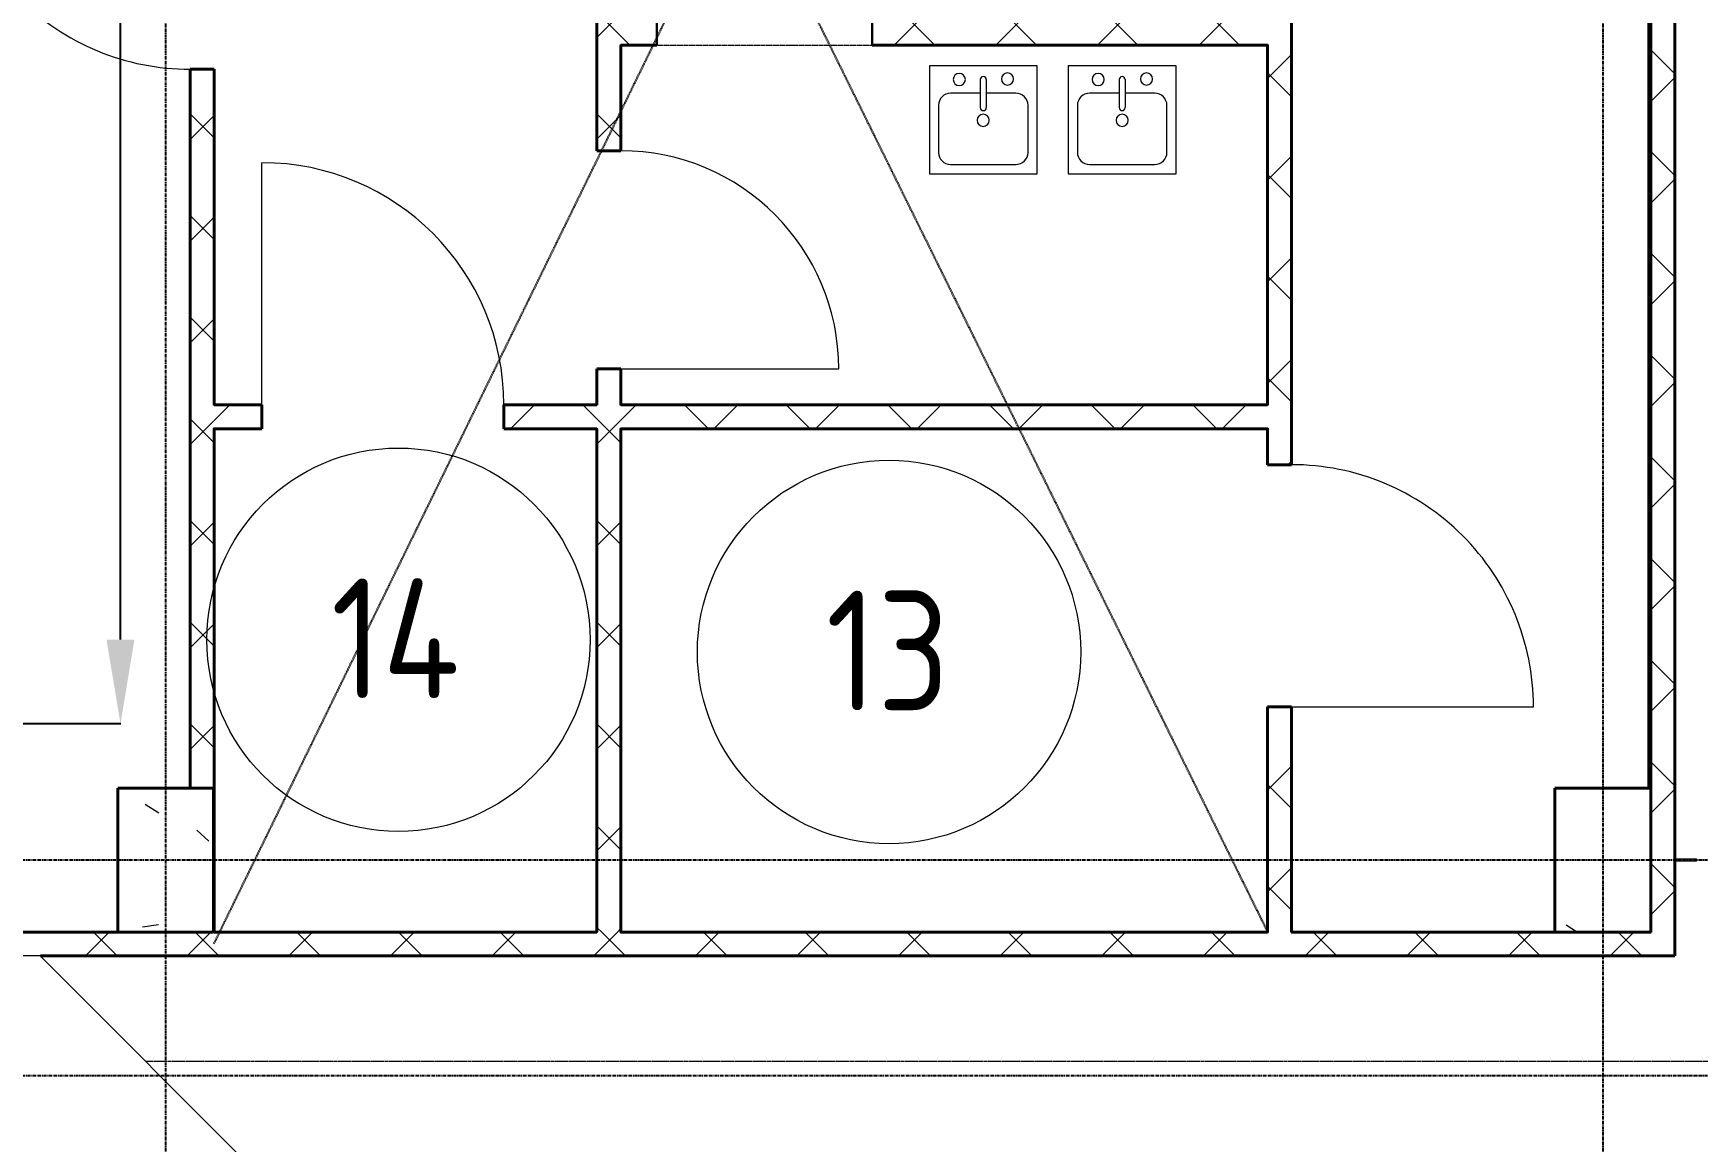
# Model space of a CAD drawing. Header units: millimetres. Extents: x 2140 to 223837, y 2113 to 170313.
# Drawn here: x 105609 to 112557, y 34583 to 39208 of the extents above; entities that cross this region are included whole.
import ezdxf

# ---------------------------------------------------------------- set-up
doc = ezdxf.new("R2010")
doc.units = ezdxf.units.MM
for name, pattern in [('ADSK_Штриховая_ш3 п1_5', [4.5, 3, -1.5]), ('Линия сетки', [22.225, 12.7, -3.175, 3.175, -3.175]), ('Сверху', [3.96875, 2.38125, -1.5875])]:
    doc.linetypes.add(name, pattern=pattern)
doc.layers.add('0_ANNOT_Dimensions', color=7, linetype='Continuous')
doc.layers.add('Стены', color=7, linetype='Continuous')
for name, color, linetype, lineweight in [('A-AREA-IDEN', 7, 'Continuous', 20), ('A-DETL-GENF', 7, 'Continuous', 18), ('A-DOOR', 7, 'Continuous', 18), ('A-GLAZ-CWMG', 7, 'Continuous', 18), ('P-SANR-FIXT', 7, 'Continuous', 18), ('Q-SPCQ', 7, 'Continuous', 18), ('S-COLS', 7, 'Continuous', 18), ('Двери', 7, 'Continuous', 18)]:
    doc.layers.add(name, color=color, linetype=linetype, lineweight=lineweight)
doc.styles.add('GOST Common', font='', dxfattribs={"width": 0.9, "height": 500})
doc.styles.get("Standard").update_dxf_attribs({"font": 'isocpeur.ttf'})
doc.styles.get('GOST Common').set_extended_font_data('GOST Common')
doc.dimstyles.new('350', dxfattribs={"dimtxt": 350, "dimasz": 350, "dimexe": 1, "dimexo": 10, "dimgap": 70, "dimtad": 1, "dimdec": 0, "dimzin": 0, "dimdsep": 46, "dimtxsty": 'Standard', "dimcen": 0.09, "dimadec": 0, "dimazin": 0, "dimtfac": 1, "dimtdec": 0, "dimtofl": 0, "dimtmove": 0, "dimatfit": 3, "dimfxl": 1, "dimtolj": 1, "dimtzin": 0, "dimarcsym": 0})
pattern_1 = [(45, (61770, 82517.75), (-212.132, 212.132), []), (135, (61770, 82517.75), (-212.132, -212.132), [])]
pattern_2 = [(45, (61770, 82517.75), (-502.894, 502.894), []), (45, (61770, 83279.75), (-502.894, 502.894), [])]

# ---------------------------------------------------------------- blocks, each defined once
blk = doc.blocks.new('Сборный железобетон-Колонна 1 - 600x400-V82-В_АР_ПЭ_01 Этаж')
at = {"layer": 'S-COLS', "lineweight": 9}
h = blk.add_hatch(dxfattribs=at)
h.set_pattern_fill('FP_83', color=256, style=0, pattern_type=2)
h.set_pattern_definition([(320, (48847.8, 42276.9), (-127.512, -1457.472), [152.4, -1676.4]), (265, (48847.8, 42276.9), (1528.454, 281.942), [121.92, -1341.12]), (10.451, (48837.2, 42155.4), (1400.933, -1175.54), [129.52, -1424.72]), (316.184, (49254.2, 42276.9), (-336.34, -2168.632), [228.6, -2514.6]), (6.636, (49226.2, 42096.2), (1979.42, -1899.22), [194.28, -2137.08]), (261.184, (49254.2, 42277), (1979.4, -1899.24), [182.88, -2011.68]), (291, (49152.6, 42073.7), (-818.121, -1212.915), [152.4, -1676.4]), (236, (49152.6, 42073.7), (1473.504, -494.417), [121.92, -1341.12]), (341.451, (49084.4, 41972.6), (655.37, -1707.337), [129.52, -1424.72]), (307.5, (48847.8, 42276.9), (676.4402, -24.7094), [67.056, -1257.808, 67.056, -2640.584]), (307.5, (48847.8, 42276.9), (676.4402, -24.7094), [-1391.92, -1294.384, 67.056, -1279.144]), (277.5, (48847.8, 42276.9), (801.444, -534.558), [67.056, -709.168, 67.056, -1740.408]), (277.5, (48847.8, 42276.9), (801.444, -534.558), [-843.28, -1227.328, 67.056, -446.024]), (237.5, (48847.8, 42730.04), (-45.831, -1084.7275), [67.056, -440.944, 67.056, -3621.024]), (237.5, (48847.8, 42730.04), (-45.831, -1084.7275), [-575.056, -1517.904, 67.056, -2036.064]), (227.5, (48847.8, 42933.2), (203.414, -1185.035), [67.056, -593.344, 67.056, -985.52, -1493.52]), (227.5, (48847.8, 42933.2), (203.414, -1185.035), [-1712.976, 67.056, -1426.464])])
h.paths.add_polyline_path([(-325, -175), (275, -175), (275, 225), (-325, 225), (-325, -165)], flags=0)
at = {"layer": 'S-COLS', "lineweight": 40}
for p, q in [((275, 225), (-325, 225)), ((-325, 225), (-325, 215)), ((-325, 215), (-325, -165)), ((275, 215), (275, 225)), ((275, -165), (275, 215)), ((-325, -165), (-325, -175)), ((-325, -175), (275, -175)), ((275, -175), (275, -165))]:
    blk.add_line(p, q, dxfattribs=at)
blk = doc.blocks.new('Сборный железобетон-Колонна 1 - 600x400-V83-В_АР_ПЭ_01 Этаж')
at = {"layer": 'S-COLS', "lineweight": 9}
h = blk.add_hatch(dxfattribs=at)
h.set_pattern_fill('FP_84', color=256, style=0, pattern_type=2)
h.set_pattern_definition([(320, (48847.8, 48276.9), (-127.512, -1457.472), [152.4, -1676.4]), (265, (48847.8, 48276.9), (1528.454, 281.942), [121.92, -1341.12]), (10.451, (48837.2, 48155.4), (1400.933, -1175.54), [129.52, -1424.72]), (316.184, (49254.2, 48276.9), (-336.34, -2168.632), [228.6, -2514.6]), (6.636, (49226.2, 48096.2), (1979.42, -1899.22), [194.28, -2137.08]), (261.184, (49254.2, 48277), (1979.4, -1899.24), [182.88, -2011.68]), (291, (49152.6, 48073.7), (-818.121, -1212.915), [152.4, -1676.4]), (236, (49152.6, 48073.7), (1473.504, -494.417), [121.92, -1341.12]), (341.451, (49084.4, 47972.6), (655.37, -1707.337), [129.52, -1424.72]), (307.5, (48847.8, 48276.9), (676.4402, -24.7094), [67.056, -1257.808, 67.056, -2640.584]), (307.5, (48847.8, 48276.9), (676.4402, -24.7094), [-1391.92, -1294.384, 67.056, -1279.144]), (277.5, (48847.8, 48276.9), (801.444, -534.558), [67.056, -709.168, 67.056, -1740.408]), (277.5, (48847.8, 48276.9), (801.444, -534.558), [-843.28, -1227.328, 67.056, -446.024]), (237.5, (48847.8, 48730.04), (-45.8312, -1084.7275), [67.056, -440.944, 67.056, -3621.024]), (237.5, (48847.8, 48730.04), (-45.8312, -1084.7275), [-575.056, -1517.904, 67.056, -2036.064]), (227.5, (48847.8, 48933.2), (203.414, -1185.035), [67.056, -593.344, 67.056, -985.52, -1493.52]), (227.5, (48847.8, 48933.2), (203.414, -1185.035), [-1712.976, 67.056, -1426.464])])
h.paths.add_polyline_path([(-325, 225), (-325, -175), (275, -175), (275, 225)], flags=0)
at = {"layer": 'S-COLS', "lineweight": 40}
for p, q in [((275, 225), (-325, 225)), ((-325, 225), (-325, 215)), ((-325, 215), (-325, -165)), ((275, 215), (275, 225)), ((275, -165), (275, 215)), ((-325, -165), (-325, -175)), ((-325, -175), (275, -175)), ((275, -175), (275, -165))]:
    blk.add_line(p, q, dxfattribs=at)
blk = doc.blocks.new('Наружная дверь 1-Навесная - 24698-81 - ДН21-9А ГОСТ 24698-81-807543-В_АР_ПЭ_01 Этаж')
at = {"layer": 'Двери'}
blk.add_line((465, 50), (465, 960), dxfattribs=at)
blk.add_arc((465, 50), 910, 90, 180, dxfattribs=at)
blk = doc.blocks.new('Дверь-Проем - 900х2100-590607-В_АР_ПЭ_01 Этаж')
at = {"layer": 'A-DETL-GENF', "linetype": 'Сверху', "lineweight": 9}
for p, q in [((441.8, 50), (-458.2, 50)), ((-458.2, -50), (441.8, -50))]:
    blk.add_line(p, q, dxfattribs=at)
at = {"layer": 'A-DETL-GENF', "lineweight": 30}
for p, q in [((-458.2, 50), (-458.2, -50)), ((441.8, -50), (441.8, 50))]:
    blk.add_line(p, q, dxfattribs=at)
blk = doc.blocks.new('Наружная дверь 1-Навесная - 24698-81 - ДН21-10АЛ ГОСТ 24698-81-555615-В_АР_ПЭ_01 Этаж')
at = {"layer": 'A-DOOR'}
blk.add_line((-495, -50), (-495, -1060), dxfattribs=at)
blk.add_arc((-495, -50), 1010, 270, 360, dxfattribs=at)
blk = doc.blocks.new('Доклевеллер 45 градусов - Доклевеллер 45 градусов-601978-В_АР_ПЭ_01 Этаж')
at = {"layer": 'Q-SPCQ', "lineweight": 9}
for p, q in [((2404.2, 0), (2474.9, 0)), ((3995.2, -1520.3), (2474.9, 0)), ((-2474.9, 0), (2404.2, 0)), ((-2474.9, 0), (-35.4, -2439.5)), ((2404.2, 0), (-35.4, -2439.5)), ((-35.4, -2439.5), (2404.2, 0)), ((-2404.2, -75), (-2404.2, -70.7)), ((-2399.9, -75), (-2404.2, -75)), ((1520.3, -3995.2), (3995.2, -1520.3)), ((3995.2, -1520.3), (1520.3, -3995.2)), ((4009.3, -1534.4), (3995.2, -1520.3)), ((1534.4, -4009.3), (4009.3, -1534.4)), ((4009.3, -1534.4), (1534.4, -4009.3)), ((4263.9, -1789), (4009.3, -1534.4)), ((4263.9, -1789), (1789, -4263.9)), ((1789, -4263.9), (4263.9, -1789)), ((4278, -1803.1), (1803.1, -4278)), ((4263.9, -1789), (4278, -1803.1)), ((1520.3, -3995.2), (-35.4, -2439.5)), ((1534.4, -4009.3), (1520.3, -3995.2)), ((1789, -4263.9), (1534.4, -4009.3)), ((1789, -4263.9), (1803.1, -4278))]:
    blk.add_line(p, q, dxfattribs=at)
blk = doc.blocks.new('Прямоугольный импост - 50х150 2-699391-В_АР_ПЭ_01 Этаж')
at = {"layer": 'A-GLAZ-CWMG'}
for p, q in [((48551.9, -48867.8), (48642.1, -48867.8)), ((48642.1, -48877.8), (48551.9, -48877.8)), ((48642.1, -48867.8), (48642.1, -48877.8))]:
    blk.add_line(p, q, dxfattribs=at)
blk = doc.blocks.new('Кухонная мойка-Островок - 450 x 450 мм-799631-В_АР_ПЭ_01 Этаж')
at = {"layer": 'P-SANR-FIXT'}
for p, q in [((240.7, 227.3), (-209.3, 227.3)), ((-209.3, 227.3), (-209.3, -222.7)), ((240.7, -222.7), (240.7, 227.3)), ((3, 170.2), (3, 53.1)), ((28.4, 170.2), (28.4, 53.1)), ((3, 113), (-120.4, 113)), ((151.8, 113), (28.4, 113)), ((-171.2, 62.2), (-171.2, -133.8)), ((202.6, -133.8), (202.6, 62.2)), ((-120.4, -184.6), (151.8, -184.6)), ((-209.3, -222.7), (240.7, -222.7))]:
    blk.add_line(p, q, dxfattribs=at)
for centre, radius, start, end in [((-84.3, 170.2), 25.4, 360, 180), ((-84.3, 170.2), 25.4, 180, 0), ((15.7, 170.2), 12.7, 360, 180), ((117.3, 172.3), 25.4, 360, 180), ((117.3, 172.3), 25.4, 180, 0), ((-120.4, 62.2), 50.8, 90, 180), ((151.8, 62.2), 50.8, 360, 90), ((15.7, 0), 25.4, 360, 180), ((15.7, 0), 25.4, 180, 0), ((15.7, 53.1), 12.7, 180, 0), ((-120.4, -133.8), 50.8, 180, 270), ((151.8, -133.8), 50.8, 270, 0)]:
    blk.add_arc(centre, radius, start, end, dxfattribs=at)
blk = doc.blocks.new('Наружная дверь 1-Навесная - 24698-81 - ДН21-10А ГОСТ 24698-81-555611-В_АР_ПЭ_01 Этаж')
at = {"layer": 'A-DOOR'}
blk.add_line((515, -50), (515, -1060), dxfattribs=at)
blk.add_arc((515, -50), 1010, 180, 270, dxfattribs=at)
blk = doc.blocks.new('ADSK_Марка_Помещение_ОдноЗначение - Номер-247393-В_АР_ПЭ_01 Этаж')
at = {"layer": 'A-AREA-IDEN'}
blk.add_circle((0, 0), 4, dxfattribs=at)
blk = doc.blocks.new('Помещение')
at = {"lineweight": 9}
h = blk.add_hatch(dxfattribs=at)
h.set_pattern_fill('FP_99', color=256, style=0, pattern_type=2)
h.set_pattern_definition(pattern_1)
h.paths.add_polyline_path([(110319.9036, 33246.9347), (110319.9036, 37634.9347), (110223.9036, 37634.9347), (110223.9036, 33246.9347)], flags=0)
h.paths.add_polyline_path([(110319.9036, 38644.9347), (110319.9036, 42044.9347), (110223.9036, 42044.9347), (110223.9036, 38644.9347)], flags=0)
h.paths.add_polyline_path([(110319.9036, 43054.9347), (110319.9036, 45994.9347), (110223.9036, 45994.9347), (110223.9036, 43054.9347), (110243.1196, 43054.9347)], flags=0)
h.paths.add_polyline_path([(110319.9036, 48494.9347), (110319.9036, 48794.9347), (110223.9036, 48794.9347), (110223.9036, 48494.9347)], flags=0)
h.paths.add_polyline_path([(110319.9036, 51294.9347), (110319.9036, 96224.9347), (110223.9036, 96224.9347), (110223.9036, 51294.9347)], flags=0)
h.paths.add_polyline_path([(110223.9036, 97234.9347), (110319.9036, 97234.9347), (110319.9036, 141994.9347), (110223.9036, 141994.9347), (110223.9036, 97632.6116)], flags=0)
h.paths.add_polyline_path([(110223.9036, 144494.9347), (110319.9036, 144494.9347), (110319.9036, 144794.9347), (110223.9036, 144794.9347)], flags=0)
h.paths.add_polyline_path([(110319.9036, 147294.9347), (110319.9036, 150434.9347), (110223.9036, 150434.9347), (110223.9036, 147294.9347)], flags=0)
h.paths.add_polyline_path([(110319.9036, 151444.9347), (110319.9036, 159946.9347), (110223.9036, 159944.9347), (110223.9036, 151444.9347)], flags=0)
h = blk.add_hatch(dxfattribs=at)
h.set_pattern_fill('FP_99', color=256, style=0, pattern_type=2)
h.set_pattern_definition(pattern_1)
h.paths.add_polyline_path([(108719.9036, 33342.9347), (108719.9036, 34284.9347), (108623.9036, 34284.9347), (108623.9036, 33342.9347)], flags=0)
h.paths.add_polyline_path([(108623.9036, 35294.9347), (108719.9036, 35294.9347), (108719.9036, 42342.9347), (108623.9036, 42342.9347), (108623.9036, 35446.9347)], flags=0)
h = blk.add_hatch(dxfattribs=at)
h.set_pattern_fill('FP_99', color=256, style=0, pattern_type=2)
h.set_pattern_definition(pattern_1)
h.paths.add_polyline_path([(104125.9036, 33944.9347), (104221.9036, 33944.9347), (104221.9036, 36944.9347), (104125.9036, 36944.9347), (104125.9036, 36250.4749)], flags=0)
h.paths.add_polyline_path([(104125.9036, 37954.9347), (104221.9036, 37954.9347), (104221.9036, 42246.9347), (104125.9036, 42244.9347), (104125.9036, 38634.2472)], flags=0)
h = blk.add_hatch(dxfattribs=at)
h.set_pattern_fill('FP_98', color=256, style=0, pattern_type=2)
h.set_pattern_definition(pattern_2)
h.paths.add_polyline_path([(104221.9036, 33344.9347), (104223.9036, 33344.9347), (104221.9036, 33866.7026)], flags=0)
h.paths.add_polyline_path([(104221.9036, 35542.9347), (104223.9036, 35544.9347), (104221.9036, 36250.4749)], flags=0)
h.paths.add_polyline_path([(104221.9036, 40292.9347), (104223.9036, 40294.9347), (104221.9036, 41018.0195)], flags=0)
h = blk.add_hatch(dxfattribs=at)
h.set_pattern_fill('FP_99', color=256, style=0, pattern_type=2)
h.set_pattern_definition(pattern_1)
h.paths.add_polyline_path([(105919.9036, 33342.9347), (105919.9036, 35694.9347), (105823.9036, 35694.9347), (105823.9036, 33342.9347)], flags=0)
h.paths.add_polyline_path([(105823.9036, 36604.9347), (105919.9036, 36604.9347), (105919.9036, 40196.9347), (105823.9036, 40194.9347), (105823.9036, 37442.361)], flags=0)
h = blk.add_hatch(dxfattribs=at)
h.set_pattern_fill('FP_99', color=256, style=0, pattern_type=2)
h.set_pattern_definition(pattern_1)
h.paths.add_polyline_path([(108623.9036, 37046.9347), (108621.9036, 37142.9347), (106971.9036, 37142.9347), (106971.9036, 37046.9347), (108621.9036, 37046.9347)], flags=0)
h.paths.add_polyline_path([(105921.9036, 37046.9347), (106071.9036, 37046.9347), (106071.9036, 37142.9347), (105919.9036, 37142.9347), (105919.9036, 37046.9347)], flags=0)
h = blk.add_hatch(dxfattribs=at)
h.set_pattern_fill('FP_98', color=256, style=0, pattern_type=2)
h.set_pattern_definition(pattern_2)
h.paths.add_polyline_path([(108719.9036, 33344.9347), (108721.9036, 33344.9347), (108719.9036, 33866.7026)], flags=0)
h.paths.add_polyline_path([(108719.9036, 35294.9347), (108721.9036, 35294.9347), (108719.9036, 36250.4749)], flags=0)
h = blk.add_hatch(dxfattribs=at)
h.set_pattern_fill('FP_99', color=256, style=0, pattern_type=2)
h.set_pattern_definition(pattern_1)
h.paths.add_polyline_path([(104423.9036, 35446.9347), (104423.9036, 35542.9347), (104221.9036, 35542.9347), (104223.9036, 35446.9347)], flags=0)
h.paths.add_polyline_path([(108621.9036, 35446.9347), (108623.9036, 35446.9347), (108621.9036, 35542.9347), (105919.9036, 35542.9347), (105921.9036, 35446.9347), (107212.5615, 35446.9347)], flags=0)
h.paths.add_polyline_path([(105480.8139, 35446.9347), (105823.9036, 35446.9347), (105821.9036, 35542.9347), (105433.9036, 35542.9347), (105433.9036, 35446.9347)], flags=0)
h = blk.add_hatch(dxfattribs=at)
h.set_pattern_fill('FP_98', color=256, style=0, pattern_type=2)
h.set_pattern_definition(pattern_2)
h.paths.add_polyline_path([(108621.9036, 35542.9347), (108621.9036, 35544.9347), (107212.5615, 35542.9347)], flags=0)
h.paths.add_polyline_path([(104423.9036, 35542.9347), (104423.9036, 35544.9347), (104223.9036, 35542.9347)], flags=0)
h = blk.add_hatch(dxfattribs=at)
h.set_pattern_fill('FP_98', color=256, style=0, pattern_type=2)
h.set_pattern_definition(pattern_2)
h.paths.add_polyline_path([(108621.9036, 33344.9347), (108623.9036, 33344.9347), (108621.9036, 33866.7026)], flags=0)
h.paths.add_polyline_path([(108621.9036, 35294.9347), (108623.9036, 35294.9347), (108621.9036, 35444.9347)], flags=0)
h = blk.add_hatch(dxfattribs=at)
h.set_pattern_fill('FP_99', color=256, style=0, pattern_type=2)
h.set_pattern_definition(pattern_1)
h.paths.add_polyline_path([(99521.9036, 33246.9347), (99521.9036, 33342.9347), (96521.9036, 33342.9347), (96521.9036, 33246.9347), (98798.8066, 33246.9347)], flags=0)
h.paths.add_polyline_path([(110223.9036, 33246.9347), (110221.9036, 33342.9347), (102521.9036, 33342.9347), (102521.9036, 33246.9347), (110221.9036, 33246.9347)], flags=0)
h.paths.add_polyline_path([(74351.9036, 33246.9347), (74351.9036, 33342.9347), (73691.9036, 33342.9347), (73691.9036, 33246.9347), (74309.3584, 33246.9347)], flags=0)
h.paths.add_polyline_path([(70751.9036, 33246.9347), (71291.9036, 33246.9347), (71291.9036, 33342.9347), (70751.9036, 33342.9347)], flags=0)
h.paths.add_polyline_path([(79937.5379, 33246.9347), (81521.9036, 33246.9347), (81521.9036, 33342.9347), (79691.9036, 33342.9347), (79691.9036, 33246.9347)], flags=0)
h.paths.add_polyline_path([(86431.5911, 33246.9347), (87521.9036, 33246.9347), (87521.9036, 33342.9347), (84521.9036, 33342.9347), (84521.9036, 33246.9347)], flags=0)
h.paths.add_polyline_path([(90521.9036, 33246.9347), (93521.9036, 33246.9347), (93521.9036, 33342.9347), (90521.9036, 33342.9347)], flags=0)
h.paths.add_polyline_path([(76751.9036, 33246.9347), (77291.9036, 33246.9347), (77291.9036, 33342.9347), (76751.9036, 33342.9347), (76751.9036, 33270.7595)], flags=0)
h.paths.add_polyline_path([(61691.9036, 33246.9347), (62351.9036, 33246.9347), (62351.9036, 33342.9347), (61691.9036, 33342.9347), (61691.9036, 33270.7595)], flags=0)
h.paths.add_polyline_path([(65291.9036, 33246.9347), (65291.9036, 33342.9347), (64751.9036, 33342.9347), (64751.9036, 33246.9347), (65217.6839, 33246.9347)], flags=0)
h.paths.add_polyline_path([(59291.9036, 33246.9347), (59291.9036, 33342.9347), (58751.9036, 33342.9347), (58751.9036, 33246.9347), (59156.5676, 33246.9347)], flags=0)
h.paths.add_polyline_path([(46751.9036, 33246.9347), (47291.9036, 33246.9347), (47291.9036, 33342.9347), (46751.9036, 33342.9347), (46751.9036, 33270.7595)], flags=0)
h.paths.add_polyline_path([(56351.9036, 33246.9347), (56351.9036, 33342.9347), (55691.9036, 33342.9347), (55693.0725, 33246.9347), (56126.0094, 33246.9347)], flags=0)
h.paths.add_polyline_path([(67691.9036, 33246.9347), (68351.9036, 33246.9347), (68351.9036, 33342.9347), (67691.9036, 33342.9347), (67691.9036, 33270.7595)], flags=0)
h.paths.add_polyline_path([(52751.9036, 33246.9347), (53291.9036, 33246.9347), (53291.9036, 33342.9347), (52751.9036, 33342.9347), (52751.9036, 33270.7595)], flags=0)
h.paths.add_polyline_path([(49691.9036, 33246.9347), (50351.9036, 33246.9347), (50351.9036, 33342.9347), (49691.9036, 33342.9347), (49691.9036, 33270.7595)], flags=0)
h.paths.add_polyline_path([(31015.6702, 33246.9347), (32351.9036, 33246.9347), (32351.9036, 33342.9347), (29331.9036, 33342.9347), (29331.9036, 33246.9347)], flags=0)
h.paths.add_polyline_path([(38351.9036, 33246.9347), (38351.9036, 33342.9347), (37691.9036, 33342.9347), (37691.9036, 33246.9347), (37942.6603, 33246.9347)], flags=0)
h.paths.add_polyline_path([(34751.9036, 33246.9347), (35291.9036, 33246.9347), (35291.9036, 33342.9347), (34751.9036, 33342.9347), (34751.9036, 33270.7595)], flags=0)
h.paths.add_polyline_path([(44003.7767, 33246.9347), (44351.9036, 33246.9347), (44351.9036, 33342.9347), (43691.9036, 33342.9347), (43691.9036, 33246.9347)], flags=0)
h.paths.add_polyline_path([(41291.9036, 33246.9347), (41291.9036, 33342.9347), (40751.9036, 33342.9347), (40751.9036, 33246.9347), (40973.2185, 33246.9347)], flags=0)
h.paths.add_polyline_path([(28321.9036, 33246.9347), (28321.9036, 33342.9347), (15171.9036, 33342.9347), (15171.9036, 33246.9347), (27552.1752, 33246.9347)], flags=0)
h.paths.add_polyline_path([(14171.9036, 33246.9347), (14171.9036, 33342.9347), (13819.9036, 33342.9347), (13821.9036, 33246.9347)], flags=0)
h = blk.add_hatch(dxfattribs=at)
h.set_pattern_fill('FP_98', color=256, style=0, pattern_type=2)
h.set_pattern_definition(pattern_2)
h.paths.add_polyline_path([(110221.9036, 33342.9347), (110221.9036, 33344.9347), (110211.9036, 33342.9347)], flags=0)
h.paths.add_polyline_path([(93521.9036, 33342.9347), (93521.9036, 33344.9347), (93358.5812, 33342.9347)], flags=0)
h.paths.add_polyline_path([(59291.9036, 33342.9347), (59291.9036, 33344.9347), (58751.9036, 33342.9347)], flags=0)
h.paths.add_polyline_path([(71291.9036, 33342.9347), (71291.9036, 33344.9347), (70845.8634, 33342.9347)], flags=0)
h.paths.add_polyline_path([(41291.9036, 33342.9347), (41291.9036, 33344.9347), (40751.9036, 33342.9347)], flags=0)
h.paths.add_polyline_path([(32351.9036, 33342.9347), (32351.9036, 33344.9347), (31881.544, 33342.9347)], flags=0)
h.paths.add_polyline_path([(31721.9036, 33342.9347), (31721.9036, 33344.9347), (31015.6702, 33342.9347)], flags=0)
h.paths.add_polyline_path([(14171.9036, 33342.9347), (14171.9036, 33344.9347), (13821.9036, 33342.9347)], flags=0)
h = blk.add_hatch(dxfattribs=at)
h.set_pattern_fill('FP_98', color=256, style=0, pattern_type=2)
h.set_pattern_definition(pattern_2)
h.paths.add_polyline_path([(110221.9036, 33244.9347), (110221.9036, 33246.9347), (107212.5615, 33244.9347)], flags=0)
h.paths.add_polyline_path([(98549.0299, 33244.9347), (98547.0299, 33246.9347), (98547.0299, 33244.9347)], flags=0)
h.paths.add_polyline_path([(74351.9036, 33244.9347), (74351.9036, 33246.9347), (74309.3584, 33244.9347)], flags=0)
h.paths.add_polyline_path([(77291.9036, 33244.9347), (77291.9036, 33246.9347), (76906.9797, 33244.9347)], flags=0)
h.paths.add_polyline_path([(65291.9036, 33244.9347), (65291.9036, 33246.9347), (65217.6839, 33244.9347)], flags=0)
h.paths.add_polyline_path([(62351.9036, 33244.9347), (62351.9036, 33246.9347), (62187.1257, 33244.9347)], flags=0)
h.paths.add_polyline_path([(35291.9036, 33244.9347), (35291.9036, 33246.9347), (34912.1022, 33244.9347)], flags=0)
h.paths.add_polyline_path([(38351.9036, 33244.9347), (38351.9036, 33246.9347), (37942.6603, 33244.9347)], flags=0)
h.paths.add_polyline_path([(32351.9036, 33244.9347), (32351.9036, 33246.9347), (32314.4809, 33244.9347)], flags=0)
h.paths.add_polyline_path([(28321.9036, 33244.9347), (28321.9036, 33246.9347), (27552.1752, 33244.9347)], flags=0)
at = {"color": 9, "linetype": 'Линия сетки', "true_color": 0xc7c8ca}
for p, q in [((104021.9036, 162172.4828), (104021.9036, 22887.2413)), ((110021.9036, 162172.4828), (110021.9036, 22887.2413)), ((113992.9741, 33644.9347), (9601.0864, 33644.9347)), ((113992.9741, 32744.9347), (7061.0864, 32744.9347))]:
    blk.add_line(p, q, dxfattribs=at)
at = {"lineweight": 18}
for p, q in [((108719.9036, 42344.9347), (108719.9036, 35294.9347)), ((105823.9036, 40196.9347), (105823.9036, 36604.9347)), ((110223.9036, 33342.9347), (110223.9036, 37634.9347)), ((110319.9036, 33244.9347), (110319.9036, 37634.9347)), ((105919.9036, 37046.9347), (105919.9036, 36604.9347)), ((105919.9036, 37046.9347), (106071.9036, 37046.9347)), ((108623.9036, 37046.9347), (106971.9036, 37046.9347)), ((108623.9036, 37046.9347), (108623.9036, 35542.9347)), ((104125.9036, 33944.9347), (104125.9036, 36944.9347)), ((104221.9036, 35542.9347), (104221.9036, 36944.9347)), ((105823.9036, 35694.9347), (105823.9036, 35542.9347)), ((105919.9036, 35542.9347), (105919.9036, 35694.9347)), ((104423.9036, 35542.9347), (104221.9036, 35542.9347)), ((105823.9036, 35542.9347), (105433.9036, 35542.9347)), ((108623.9036, 35542.9347), (105919.9036, 35542.9347)), ((104221.9036, 33944.9347), (104221.9036, 35446.9347)), ((104423.9036, 35446.9347), (104221.9036, 35446.9347)), ((105433.9036, 35446.9347), (105823.9036, 35446.9347)), ((105823.9036, 35446.9347), (105823.9036, 33342.9347)), ((105919.9036, 35446.9347), (105919.9036, 33342.9347)), ((105919.9036, 35446.9347), (108623.9036, 35446.9347)), ((108623.9036, 35446.9347), (108623.9036, 35294.9347)), ((108623.9036, 34284.9347), (108623.9036, 33342.9347)), ((108719.9036, 34284.9347), (108719.9036, 33342.9347)), ((102521.9036, 33342.9347), (104125.9036, 33342.9347)), ((104125.9036, 33342.9347), (104125.9036, 33344.9347)), ((104221.9036, 33342.9347), (104221.9036, 33344.9347)), ((105821.9036, 33342.9347), (104221.9036, 33342.9347)), ((104223.9036, 33342.9347), (104223.9036, 33344.9347)), ((105821.9036, 33342.9347), (105821.9036, 33344.9347)), ((105823.9036, 33342.9347), (105821.9036, 33342.9347)), ((105919.9036, 33342.9347), (108623.9036, 33342.9347)), ((108621.9036, 33342.9347), (108621.9036, 33344.9347)), ((108719.9036, 33342.9347), (110223.9036, 33342.9347)), ((103496.7774, 33246.9347), (110321.9036, 33246.9347)), ((110223.9036, 33246.9347), (110223.9036, 33244.9347))]:
    blk.add_line(p, q, dxfattribs=at)
at = {"lineweight": 40}
for p, q in [((108721.9036, 35294.9347), (108721.9036, 42344.9347)), ((105821.9036, 40194.9347), (105821.9036, 36604.9347)), ((110221.9036, 37634.9347), (110221.9036, 33944.9347)), ((110321.9036, 33244.9347), (110321.9036, 37634.9347)), ((105921.9036, 36604.9347), (105921.9036, 37044.9347)), ((105921.9036, 37044.9347), (106071.9036, 37044.9347)), ((106971.9036, 37044.9347), (108621.9036, 37044.9347)), ((108621.9036, 37044.9347), (108621.9036, 35544.9347)), ((104123.9036, 36944.9347), (104123.9036, 33944.9347)), ((104223.9036, 36944.9347), (104123.9036, 36944.9347)), ((104223.9036, 35544.9347), (104223.9036, 36944.9347)), ((105821.9036, 36604.9347), (105921.9036, 36604.9347)), ((105921.9036, 35694.9347), (105821.9036, 35694.9347)), ((105821.9036, 35694.9347), (105821.9036, 35544.9347)), ((105921.9036, 35544.9347), (105921.9036, 35694.9347)), ((104423.9036, 35544.9347), (104223.9036, 35544.9347)), ((104423.9036, 35444.9347), (104423.9036, 35544.9347)), ((105821.9036, 35544.9347), (105433.9036, 35544.9347)), ((105433.9036, 35544.9347), (105433.9036, 35444.9347)), ((108621.9036, 35544.9347), (105921.9036, 35544.9347)), ((104223.9036, 33344.9347), (104223.9036, 35444.9347)), ((104223.9036, 35444.9347), (104423.9036, 35444.9347)), ((105433.9036, 35444.9347), (105821.9036, 35444.9347)), ((105821.9036, 35444.9347), (105821.9036, 33344.9347)), ((105921.9036, 33344.9347), (105921.9036, 35444.9347)), ((105921.9036, 35444.9347), (108621.9036, 35444.9347)), ((108621.9036, 35444.9347), (108621.9036, 35294.9347)), ((108621.9036, 35294.9347), (108721.9036, 35294.9347)), ((108721.9036, 34284.9347), (108621.9036, 34284.9347)), ((108621.9036, 34284.9347), (108621.9036, 33344.9347)), ((108721.9036, 33344.9347), (108721.9036, 34284.9347)), ((103821.9036, 33344.9347), (102521.9036, 33344.9347)), ((105821.9036, 33344.9347), (104223.9036, 33344.9347)), ((108621.9036, 33344.9347), (105921.9036, 33344.9347)), ((109821.9036, 33344.9347), (108721.9036, 33344.9347)), ((103498.7774, 33244.9347), (110321.9036, 33244.9347))]:
    blk.add_line(p, q, dxfattribs=at)
at = {"color": 7, "linetype": 'ADSK_Штриховая_ш3 п1_5'}
for p, q in [((108623.9036, 42294.9347), (104221.9036, 33294.9347)), ((104223.9036, 42244.9347), (108621.9036, 33344.9347))]:
    blk.add_line(p, q, dxfattribs=at)
blk.add_line((110211.9036, 33944.9347), (110211.9036, 39444.9847))
at = {"color": 7, "linetype": 'ADSK_Штриховая_ш3 п1_5', "lineweight": 18}
blk.add_line((110661.9036, 32804.9347), (103938.7774, 32804.9347), dxfattribs=at)
for name, p, rotation in [('Наружная дверь 1-Навесная - 24698-81 - ДН21-10АЛ ГОСТ 24698-81-555615-В_АР_ПЭ_01 Этаж', (104173.9036, 37459.9347), 269.9999999999999), ('Дверь-Проем - 900х2100-590607-В_АР_ПЭ_01 Этаж', (106513.715, 37094.9347), 180), ('Наружная дверь 1-Навесная - 24698-81 - ДН21-10А ГОСТ 24698-81-555611-В_АР_ПЭ_01 Этаж', (104938.9036, 35494.9347), 180), ('Наружная дверь 1-Навесная - 24698-81 - ДН21-9А ГОСТ 24698-81-807543-В_АР_ПЭ_01 Этаж', (105871.9036, 36159.9347), 269.9999999999999), ('Наружная дверь 1-Навесная - 24698-81 - ДН21-10АЛ ГОСТ 24698-81-555615-В_АР_ПЭ_01 Этаж', (108671.9036, 34779.9347), 89.99999999999993), ('Сборный железобетон-Колонна 1 - 600x400-V82-В_АР_ПЭ_01 Этаж', (104046.9036, 33669.9347), 90.0000000000002), ('Сборный железобетон-Колонна 1 - 600x400-V83-В_АР_ПЭ_01 Этаж', (110046.9036, 33669.9347), 90.0000000000002)]:
    blk.add_blockref(name, p, dxfattribs=dict(rotation=rotation))
for name, p in [('Кухонная мойка-Островок - 450 x 450 мм-799631-В_АР_ПЭ_01 Этаж', (107419.3144, 36731.8893)), ('Кухонная мойка-Островок - 450 x 450 мм-799631-В_АР_ПЭ_01 Этаж', (107999.3144, 36731.8893)), ('Прямоугольный импост - 50х150 2-699391-В_АР_ПЭ_01 Этаж', (61770, 82517.7536)), ('Доклевеллер 45 градусов - Доклевеллер 45 градусов-601978-В_АР_ПЭ_01 Этаж', (101021.9036, 33246.9347))]:
    blk.add_blockref(name, p)
at = {"xscale": 199.9999999999999, "yscale": 199.9999999999999, "zscale": 199.9999999999999}
for p in [(104993.8053, 34564.4615), (107041.7665, 34513.4431)]:
    blk.add_blockref('ADSK_Марка_Помещение_ОдноЗначение - Номер-247393-В_АР_ПЭ_01 Этаж', p, dxfattribs=at)
at = {"lineweight": 9, "char_height": 500, "attachment_point": 1, "style": 'GOST Common'}
for s, insert, width in [('14', (104712.0907, 34819.9117), 707.088375), ('13', (106778.0519, 34768.8932), 663.79725)]:
    blk.add_mtext(s, dxfattribs=dict(at, insert=insert, width=width))
blk = doc.blocks.new('*D1719')
at = {"layer": '0_ANNOT_Dimensions', "color": 0, "lineweight": -2, "transparency": 16777216}
for p, q in [((105311.7, 49307.7), (105974.2, 49307.7)), ((105973.2, 36677.7), (105973.2, 48957.7)), ((105311.7, 36327.7), (105974.2, 36327.7))]:
    blk.add_line(p, q, dxfattribs=at)
at = {"layer": '0_ANNOT_Dimensions', "color": 0, "transparency": 16777216}
for points in [[(105914.8, 48957.7), (106031.5, 48957.7), (105973.2, 49307.7)], [(105914.8, 36677.7), (106031.5, 36677.7), (105973.2, 36327.7)]]:
    blk.add_solid(points, dxfattribs=at)
at = {"layer": 'Defpoints', "color": 0, "transparency": 16777216}
for p in [(105301.7, 49307.7), (105973.2, 49307.7), (105301.7, 36327.7)]:
    blk.add_point(p, dxfattribs=at)
at = {"layer": '0_ANNOT_Dimensions', "color": 0, "transparency": 16777216, "insert": (105728.2, 42817.7), "char_height": 350, "attachment_point": 5, "rotation": 90}
blk.add_mtext('\\A1;12980', dxfattribs=at)

msp = doc.modelspace()

# ---------------------------------------------------------------- block references
at = {"layer": 'Стены'}
msp.add_blockref('Помещение', (2139.8, 2112.9), dxfattribs=at)

# ---------------------------------------------------------------- next in the draw order: dimensions: what is measured, and where the dimension line sits
at = {"layer": '0_ANNOT_Dimensions'}
dim = msp.add_linear_dim(base=(105973.2, 49307.7), p1=(105301.7, 36327.7), p2=(105301.7, 49307.7), angle=90, dimstyle='350', dxfattribs=at)
dim.commit()
dim.dimension.update_dxf_attribs({"geometry": '*D1719', "text_midpoint": (105728.2, 42817.7)})

doc.saveas('drawing.dxf')
